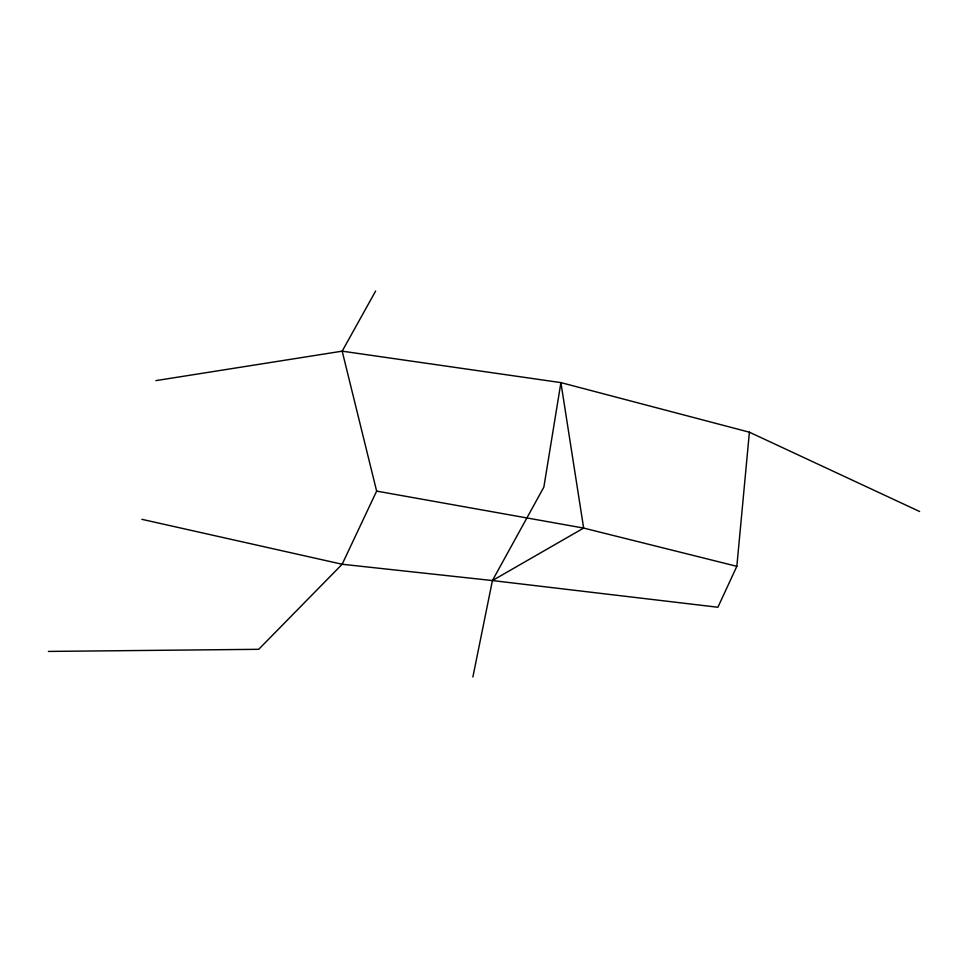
<?xml version="1.0" encoding="UTF-8"?>
<svg xmlns="http://www.w3.org/2000/svg" width="968" height="968" viewBox="0 0 968 968"><rect width="100%" height="100%" fill="white"/><g stroke="black" fill="none" stroke-linecap="round" stroke-linejoin="round"><path stroke-width="1.45" d="M141.86 519.32L342.152 564.247L492.422 580.558L717.893 607.251L736.842 566.316L749.401 432.2L560.908 382.614L342.176 351.166L155.884 380.618M472.88 676.983L492.422 580.558L543.859 487.122L560.908 382.614L583.644 528.08L736.842 566.316M375.644 291.017L342.176 351.166L376.637 491.103L342.152 564.247L258.71 649.31L48.4 651.428M492.422 580.558L583.644 528.08L376.637 491.103M749.401 432.2L919.6 511.503"/></g></svg>
